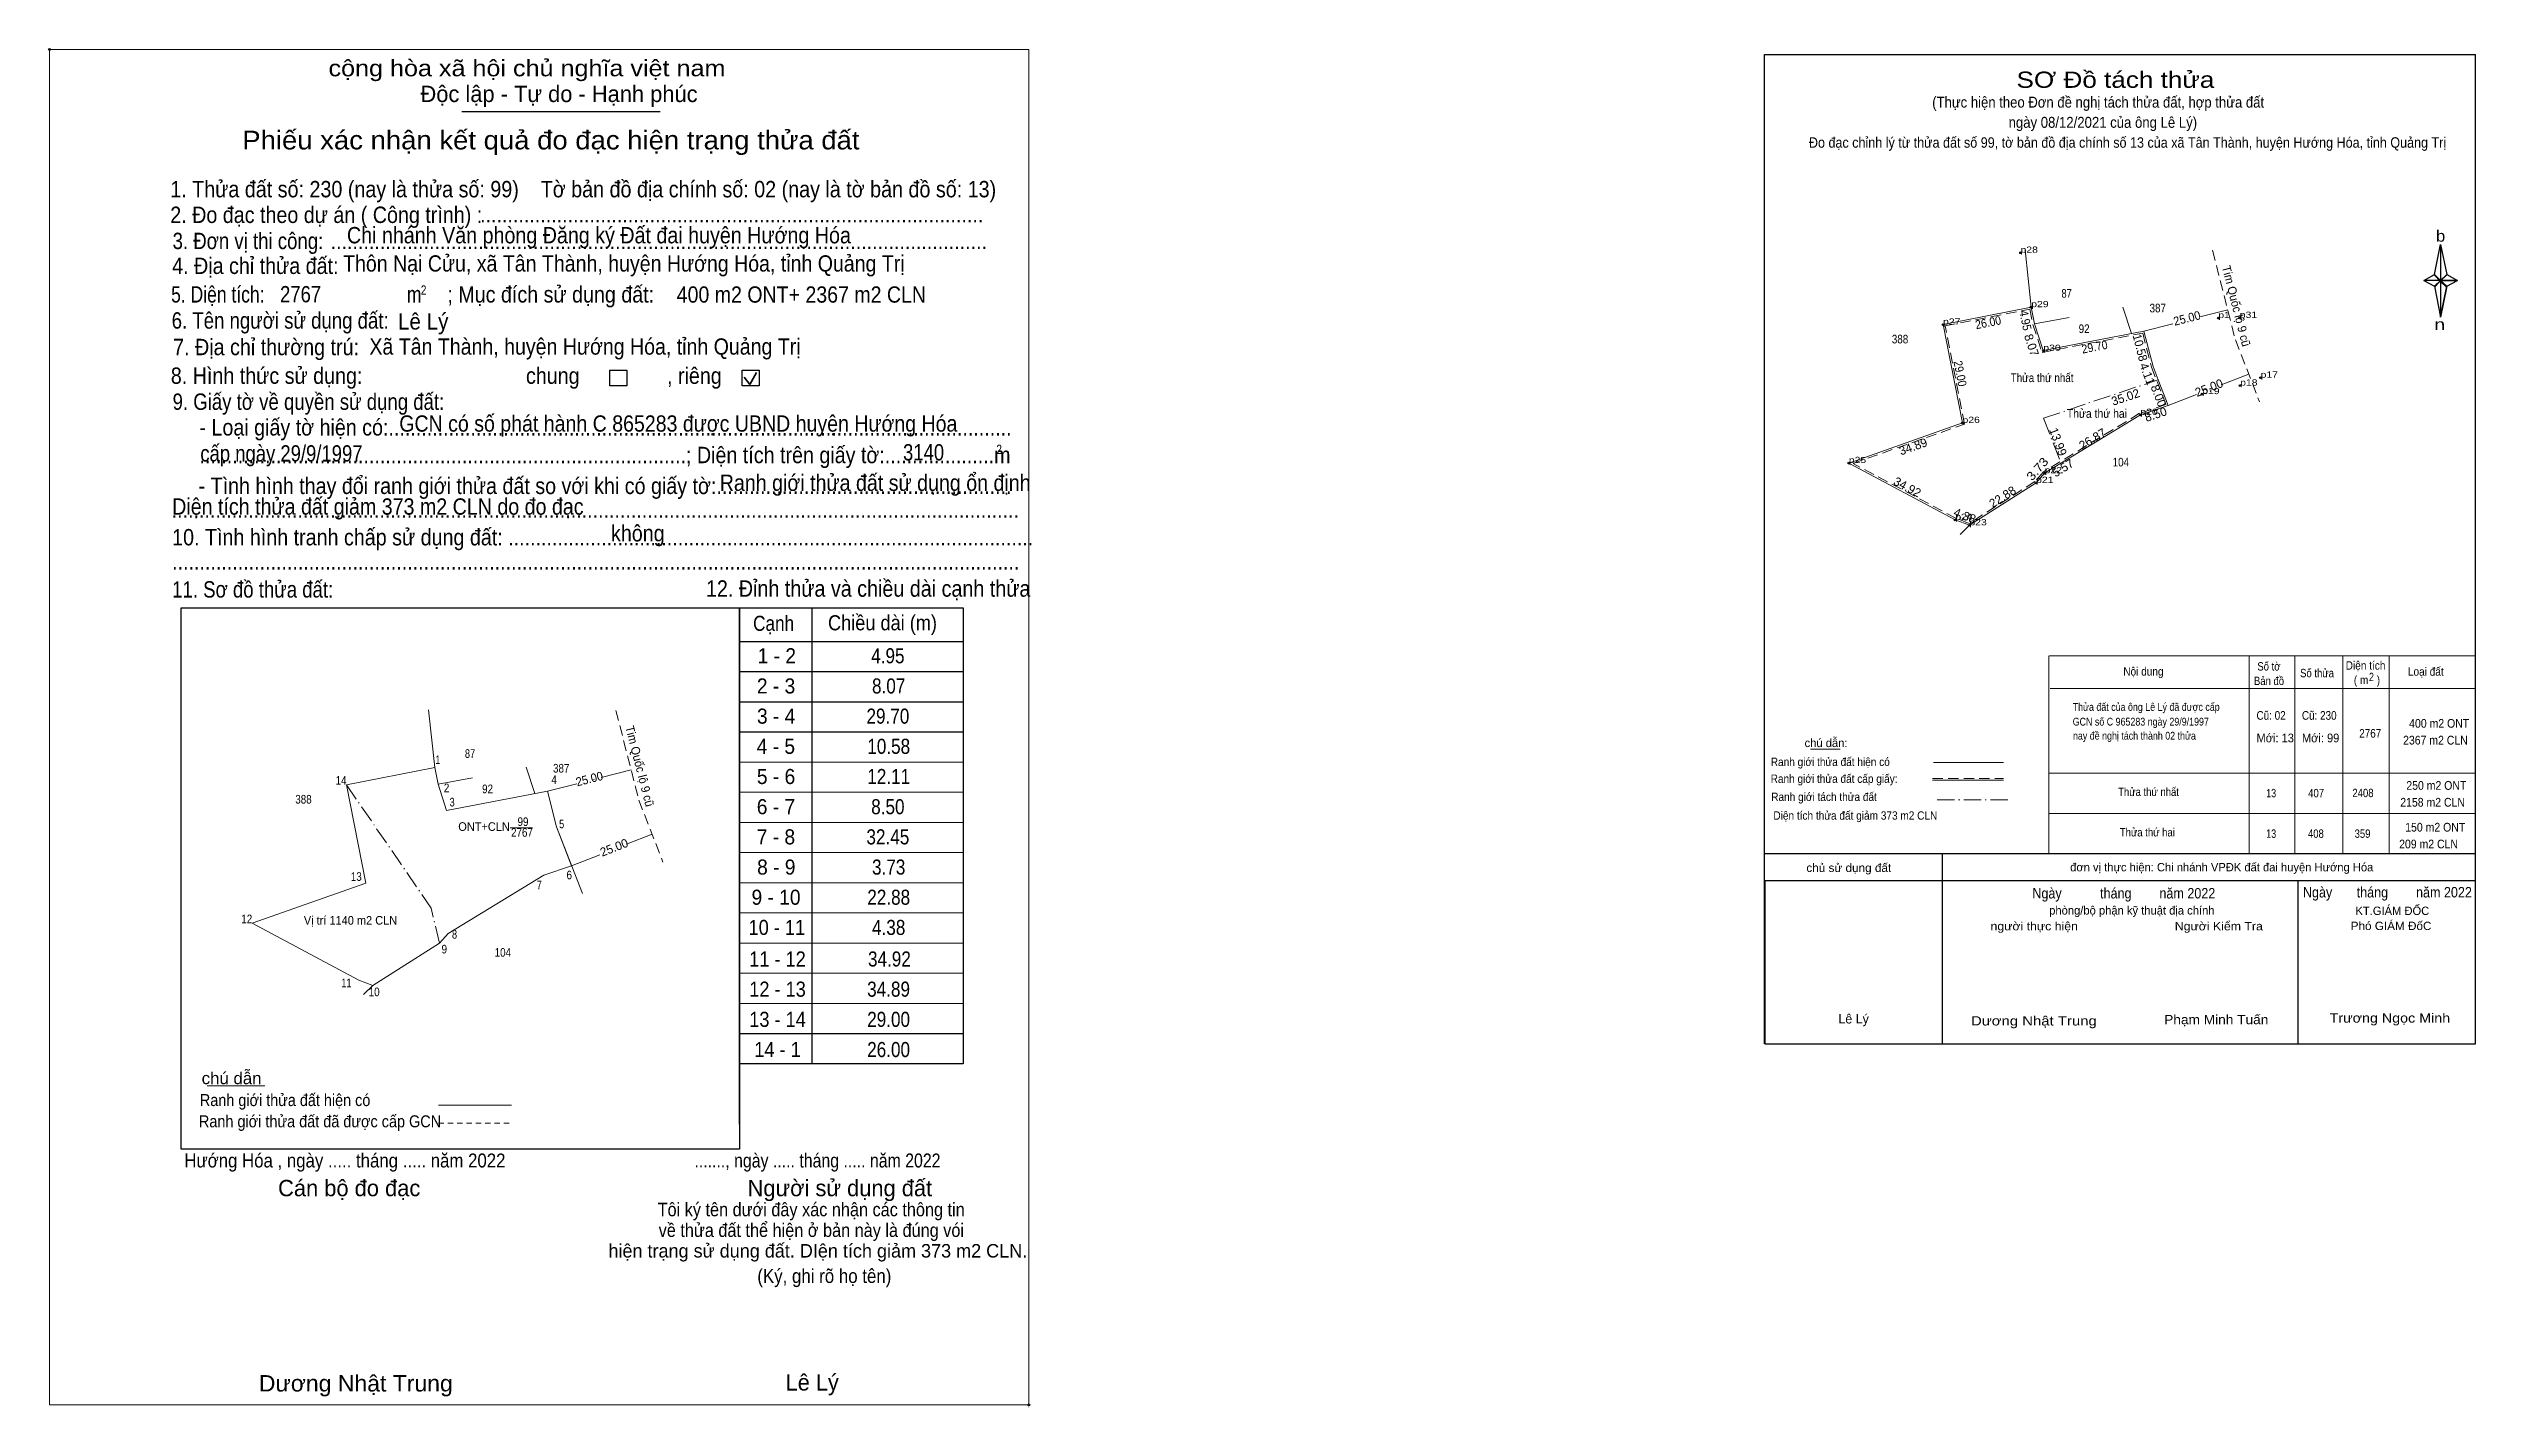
# Model space of a CAD drawing. Header units: metres. Extents: x 540146 to 540848, y 1835419 to 1835812.
import ezdxf
from ezdxf.enums import TextEntityAlignment as Align

# ---------------------------------------------------------------- set-up
doc = ezdxf.new("R2010")
doc.units = ezdxf.units.M
doc.header["$PDMODE"] = 32
doc.header["$PDSIZE"] = 0.5
for name, pattern in [('DOT_DASHED', [7.7, 5, -1.2, 0.3, -1.2]), ('MEDIUM_DASHED', [4.5, 3, -1.5]), ('SHORT_DASHED', [2.7, 1.5, -1.2])]:
    doc.linetypes.add(name, pattern=pattern)
for name, color, linetype, lineweight in [('1', 7, 'Continuous', 25), ('10', 7, 'Continuous', 13), ('17', 7, 'Continuous', 13), ('2', 7, 'Continuous', 25), ('30', 7, 'Continuous', 13), ('36', 7, 'Continuous', 13), ('50', 7, 'DOT_DASHED', 13), ('6', 7, 'Continuous', 13), ('63', 7, 'Continuous', 25)]:
    doc.layers.add(name, color=color, linetype=linetype, lineweight=lineweight)
for name, color, linetype in [('12', 7, 'Continuous'), ('25', 7, 'Continuous'), ('5', 7, 'Continuous'), ('7', 7, 'Continuous'), ('9', 7, 'Continuous')]:
    doc.layers.add(name, color=color, linetype=linetype)

msp = doc.modelspace()

# ---------------------------------------------------------------- linework, layer by layer
at = {"layer": '1'}
for p, q in [((540642.49, 1835524.52), (540642.49, 1835810.69)), ((540642.49, 1835810.69), (540848.21, 1835810.69)), ((540848.21, 1835524.52), (540848.21, 1835810.69)), ((540836.35, 1835746.98), (540838.13, 1835755.72)), ((540838.13, 1835755.72), (540838.13, 1835745.27)), ((540838.13, 1835755.72), (540839.92, 1835746.98)), ((540833.23, 1835745.27), (540836.35, 1835746.98)), ((540838, 1835745.07), (540836.35, 1835746.78)), ((540836.35, 1835743.4), (540838, 1835745.07)), ((540836.35, 1835743.6), (540838.13, 1835734.65)), ((540838, 1835745.07), (540839.79, 1835746.78)), ((540839.79, 1835743.4), (540838, 1835745.07)), ((540838.13, 1835745.27), (540838.13, 1835734.65)), ((540838.13, 1835745.27), (540843.04, 1835745.27)), ((540839.92, 1835743.6), (540838.13, 1835734.65)), ((540839.92, 1835743.6), (540843.04, 1835745.27)), ((540693.92, 1835579.44), (540693.92, 1835524.47)), ((540642.58, 1835571.78), (540642.58, 1835524.47)), ((540642.58, 1835571.78), (540848.21, 1835571.78)), ((540796.78, 1835571.78), (540796.78, 1835524.47))]:
    msp.add_line(p, q, dxfattribs=at)
at = {"layer": '1', "lineweight": 13}
for p, q in [((540724.79, 1835636.7), (540724.79, 1835579.44)), ((540724.95, 1835636.7), (540848.2, 1835636.7)), ((540782.74, 1835579.44), (540782.74, 1835636.7)), ((540795.9, 1835579.44), (540795.9, 1835636.7)), ((540809.83, 1835636.7), (540809.83, 1835579.44)), ((540823.2, 1835579.44), (540823.2, 1835636.7)), ((540848.2, 1835627.31), (540725.12, 1835627.31)), ((540655.78, 1835609.75), (540664.4, 1835609.75)), ((540848.2, 1835602.8), (540724.79, 1835602.8)), ((540848.2, 1835602.78), (540724.79, 1835602.78)), ((540848.2, 1835602.78), (540724.79, 1835602.78)), ((540848.2, 1835602.78), (540724.96, 1835602.78)), ((540848.2, 1835591.12), (540724.79, 1835591.12)), ((540848.2, 1835579.44), (540724.79, 1835579.44)), ((540848.2, 1835579.44), (540724.79, 1835579.44)), ((540848.2, 1835579.44), (540724.79, 1835579.44)), ((540848.2, 1835579.44), (540724.79, 1835579.44)), ((540848.2, 1835579.44), (540724.79, 1835579.44)), ((540848.2, 1835579.44), (540724.79, 1835579.44))]:
    msp.add_line(p, q, dxfattribs=at)
at = {"layer": '1'}
for points in [[(540836.35, 1835746.98), (540838.13, 1835755.72), (540838.13, 1835745.27)], [(540833.23, 1835745.27), (540836.35, 1835743.6), (540838.13, 1835745.27)], [(540838.13, 1835745.27), (540839.92, 1835746.98), (540843.04, 1835745.27)], [(540838.13, 1835745.27), (540838.13, 1835734.65), (540839.92, 1835743.6)]]:
    msp.add_lwpolyline(points, close=True, dxfattribs=at)
for points in [[(540836.35, 1835746.98), (540838.13, 1835745.27), (540839.92, 1835743.6)], [(540839.92, 1835746.98), (540838.13, 1835745.27), (540836.35, 1835743.6)], [(540839.79, 1835746.78), (540838, 1835745.07), (540836.35, 1835743.4)], [(540642.59, 1835524.46), (540848.21, 1835524.46), (540848.21, 1835660.74)]]:
    msp.add_lwpolyline(points, dxfattribs=at)
at = {"layer": '1', "linetype": 'MEDIUM_DASHED', "lineweight": 13}
msp.add_lwpolyline([(540719.27, 1835736.98), (540720.14, 1835732.58), (540722.78, 1835724.47), (540751.91, 1835730.08), (540754.42, 1835720.26), (540758.64, 1835709.44), (540751.03, 1835706.88), (540723.2, 1835689.93), (540720.74, 1835687.12), (540701.7, 1835675.03), (540697.88, 1835676.51), (540668.1, 1835692.39), (540700.34, 1835703.75), (540694.74, 1835732.14)], close=True, dxfattribs=at)
at = {"layer": '1', "lineweight": 13}
msp.add_lwpolyline([(540257.62, 1835604.47), (540258.58, 1835599.61), (540261.08, 1835591.94), (540290.24, 1835597.56), (540292.86, 1835587.31), (540297.26, 1835576.03), (540289.2, 1835573.32), (540261.49, 1835556.44), (540259.03, 1835553.64), (540239.72, 1835541.37), (540235.63, 1835542.95), (540204.82, 1835559.38), (540237.73, 1835570.98), (540232.11, 1835599.43)], close=True, dxfattribs=at)
at = {"layer": '10'}
for p, q in [((540719.66, 1835737.57), (540717.85, 1835754.17)), ((540694.15, 1835732.53), (540719.66, 1835737.57)), ((540720.62, 1835732.71), (540730.65, 1835734.55)), ((540776.5, 1835736.84), (540768.44, 1835734.78)), ((540699.77, 1835704.08), (540694.15, 1835732.53)), ((540720.62, 1835732.71), (540723.12, 1835725.04)), ((540760.6, 1835732.78), (540752.28, 1835730.66)), ((540754.9, 1835720.41), (540756.39, 1835716.58)), ((540756.39, 1835716.58), (540759.3, 1835709.13)), ((540782.59, 1835718.22), (540774.65, 1835715.12)), ((540767.45, 1835712.31), (540759.3, 1835709.13)), ((540699.77, 1835704.08), (540666.86, 1835692.48)), ((540701.76, 1835674.47), (540699.07, 1835671.85)), ((540257.62, 1835604.47), (540255.81, 1835621.07)), ((540232.11, 1835599.43), (540257.62, 1835604.47)), ((540258.58, 1835599.61), (540268.61, 1835601.45)), ((540303.84, 1835601.03), (540303.55, 1835600.96)), ((540314.46, 1835603.74), (540305.75, 1835601.52)), ((540691.11, 1835600.8), (540711.59, 1835600.8)), ((540691.37, 1835605.88), (540711.59, 1835605.88)), ((540237.73, 1835570.98), (540232.11, 1835599.43)), ((540258.58, 1835599.61), (540261.08, 1835591.94)), ((540298.77, 1835599.74), (540290.24, 1835597.56)), ((540279.47, 1835586.94), (540285.89, 1835586.94)), ((540292.86, 1835587.31), (540300.4, 1835567.99)), ((540309.96, 1835580.99), (540309.91, 1835580.97)), ((540320.55, 1835585.12), (540313.1, 1835582.21)), ((540305.38, 1835579.2), (540297.26, 1835576.03)), ((540237.73, 1835570.98), (540204.82, 1835559.38)), ((540239.72, 1835541.37), (540237.03, 1835538.75))]:
    msp.add_line(p, q, dxfattribs=at)
at = {"layer": '10', "linetype": 'DOT_DASHED'}
msp.add_line((540723.18, 1835705.47), (540728.29, 1835692.44), dxfattribs=at)
at = {"layer": '10', "linetype": 'MEDIUM_DASHED'}
msp.add_line((540691.11, 1835601.28), (540711.59, 1835601.28), dxfattribs=at)
for points in [[(540772.12, 1835754.02), (540778.73, 1835728.11), (540785.73, 1835710.18)], [(540310.08, 1835620.92), (540316.69, 1835595.01), (540323.69, 1835577.08)]]:
    msp.add_lwpolyline(points, dxfattribs=at)
at = {"layer": '17'}
msp.add_line((540191.75, 1835512.38), (540208.46, 1835512.38), dxfattribs=at)
at = {"layer": '2'}
for p, q in [((540265.51, 1835794.13), (540322.83, 1835794.13)), ((540184.23, 1835650.64), (540345.85, 1835650.64))]:
    msp.add_line(p, q, dxfattribs=at)
at = {"layer": '2', "lineweight": 35}
for p, q in [((540347.17, 1835717.3), (540348.78, 1835715.21)), ((540348.78, 1835715.21), (540350.74, 1835718.72))]:
    msp.add_line(p, q, dxfattribs=at)
at = {"layer": '2', "lineweight": 13}
msp.add_lwpolyline([(540146.12, 1835812.12), (540429.57, 1835812.12), (540429.57, 1835420.07), (540146.12, 1835420.07)], close=True, dxfattribs=at)
at = {"layer": '2'}
for points in [[(540308.31, 1835719.32), (540313.18, 1835719.32), (540313.18, 1835714.79), (540308.31, 1835714.79)], [(540346.61, 1835719.32), (540351.48, 1835719.32), (540351.48, 1835714.79), (540346.61, 1835714.79)]]:
    msp.add_lwpolyline(points, close=True, dxfattribs=at)
msp.add_lwpolyline([(540345.85, 1835494.04), (540184.23, 1835494.04), (540184.23, 1835650.64)], dxfattribs=at)
for p in [(540146.12, 1835812.12), (540429.57, 1835420.07)]:
    msp.add_point(p, dxfattribs=at)
at = {"layer": '30', "lineweight": 25}
for p, q in [((540345.85, 1835501.24), (540345.85, 1835650.65)), ((540345.85, 1835650.65), (540410.59, 1835650.65)), ((540366.8, 1835650.65), (540366.8, 1835518.69)), ((540410.59, 1835650.65), (540410.59, 1835518.69)), ((540345.85, 1835640.91), (540410.59, 1835640.91)), ((540345.85, 1835632.18), (540410.59, 1835632.18)), ((540345.85, 1835623.45), (540410.59, 1835623.45)), ((540345.85, 1835614.73), (540410.59, 1835614.73)), ((540410.59, 1835527.43), (540345.85, 1835527.43)), ((540410.59, 1835518.69), (540345.85, 1835518.69))]:
    msp.add_line(p, q, dxfattribs=at)
at = {"layer": '30'}
for p, q in [((540345.85, 1835606), (540410.59, 1835606)), ((540345.85, 1835597.27), (540410.59, 1835597.27)), ((540345.85, 1835588.54), (540410.59, 1835588.54)), ((540345.85, 1835579.81), (540410.59, 1835579.81)), ((540345.85, 1835571.08), (540410.59, 1835571.08)), ((540345.85, 1835562.35), (540410.59, 1835562.35)), ((540345.85, 1835553.62), (540410.59, 1835553.62)), ((540345.85, 1835544.89), (540410.59, 1835544.89)), ((540345.85, 1835536.16), (540410.59, 1835536.16)), ((540345.85, 1835527.42), (540410.59, 1835527.42)), ((540345.85, 1835518.69), (540410.59, 1835518.69))]:
    msp.add_line(p, q, dxfattribs=at)
at = {"layer": '36'}
for p, q in [((540720.62, 1835732.71), (540719.66, 1835737.57)), ((540746.14, 1835737.59), (540748.63, 1835729.96)), ((540752.28, 1835730.66), (540723.12, 1835725.04)), ((540754.9, 1835720.41), (540752.28, 1835730.66)), ((540759.3, 1835709.13), (540751.24, 1835706.42)), ((540258.58, 1835599.61), (540257.62, 1835604.47)), ((540284.1, 1835604.49), (540286.59, 1835596.86)), ((540290.24, 1835597.56), (540261.08, 1835591.94))]:
    msp.add_line(p, q, dxfattribs=at)
at = {"layer": '36', "linetype": 'DOT_DASHED'}
for p, q in [((540723.18, 1835705.47), (540756.39, 1835716.58)), ((540232.11, 1835599.43), (540256.56, 1835563.78)), ((540259.03, 1835553.64), (540256.56, 1835563.78))]:
    msp.add_line(p, q, dxfattribs=at)
at = {"layer": '36'}
for points in [[(540666.86, 1835692.48), (540697.67, 1835676.05), (540701.76, 1835674.47), (540721.07, 1835686.74), (540723.53, 1835689.54), (540751.24, 1835706.42)], [(540204.82, 1835559.38), (540235.63, 1835542.95), (540239.72, 1835541.37), (540259.03, 1835553.64), (540261.49, 1835556.44), (540289.2, 1835573.32), (540297.26, 1835576.03)]]:
    msp.add_lwpolyline(points, dxfattribs=at)
at = {"layer": '50'}
msp.add_line((540712.85, 1835595.04), (540691.38, 1835595.03), dxfattribs=at)
at = {"layer": '6'}
msp.add_line((540258.76, 1835506.75), (540279.88, 1835506.75), dxfattribs=at)
at = {"layer": '6', "linetype": 'SHORT_DASHED'}
msp.add_line((540258.76, 1835501.6), (540279.88, 1835501.6), dxfattribs=at)
at = {"layer": '63'}
for p, q in [((540345.85, 1835650.65), (540345.85, 1835494.04)), ((540848.2, 1835579.44), (540642.49, 1835579.44))]:
    msp.add_line(p, q, dxfattribs=at)
at = {"layer": '7'}
for p in [(540716.56, 1835753.31), (540719.66, 1835737.57), (540773.84, 1835734.42), (540780.01, 1835734.49), (540694.13, 1835732.51), (540723.15, 1835724.94), (540780.12, 1835714.9), (540786.03, 1835717.18), (540751.23, 1835706.41), (540769.12, 1835712.41), (540699.77, 1835704.07), (540666.86, 1835692.48), (540721.07, 1835686.74), (540723.53, 1835689.54), (540697.67, 1835676.05), (540701.76, 1835674.47)]:
    msp.add_point(p, dxfattribs=at)

# ---------------------------------------------------------------- texts
at = {"layer": '1'}
for s, height, width, p in [('SƠ Đồ tách thửa', 4.703, 1.2, (540744.015, 1835801.01)), ('Đo đạc chỉnh lý từ thửa đất số 99, tờ bản đồ địa chính số 13 của xã Tân Thành, huyện Hướng Hóa, tỉnh Quảng Trị', 3.02, 0.9, (540747.525, 1835783.69)), ('87', 2.5, 0.8, (540729.89, 1835740.31)), ('387', 2.5, 0.85, (540756.27, 1835736.06)), ('388', 2.5, 0.85, (540681.69, 1835727.09)), ('92', 2.5, 0.85, (540734.96, 1835730.08)), ('Thửa thứ nhất', 2.5, 0.85, (540722.8, 1835715.9)), ('Thửa thứ hai', 2.5, 0.9, (540738.66, 1835705.57)), ('Nội dung', 2.419, 0.9, (540752.12, 1835631.01)), ('Bản đồ', 2.419, 0.85, (540788.47, 1835628.27)), ('Số tờ', 2.419, 0.85, (540788.435, 1835632.47)), ('Số thửa', 2.419, 0.85, (540802.36, 1835630.53)), ('Diện tích', 2.419, 0.9, (540816.405, 1835632.73)), (' ( m   )', 2.419, 0.9, (540816.405, 1835628.53)), ('2', 2.419, 0.8, (540818.105, 1835629.41)), ('Loại đất', 2.419, 0.9, (540833.845, 1835630.97)), ('87', 2.5, 0.8, (540267.85, 1835607.21)), ('387', 2.5, 0.85, (540294.23, 1835602.96)), ('388', 2.5, 0.85, (540219.65, 1835593.99)), ('92', 2.5, 0.85, (540272.92, 1835596.98)), ('Thửa thứ nhất', 2.419, 0.85, (540753.605, 1835596.17)), ('2408', 2.42, 0.85, (540815.65, 1835595.85)), ('ONT+CLN', 2.5, 0.95, (540271.905, 1835586.09)), ('2767', 2.5, 0.85, (540282.875, 1835584.4)), ('99', 2.5, 0.85, (540283.175, 1835587.5)), ('Thửa thứ hai ', 2.42, 0.85, (540753.635, 1835584.49)), ('359', 2.42, 0.85, (540815.53, 1835584.09)), ('chủ sử dụng đất', 2.419, 1.05, (540666.855, 1835574.21)), ('Ngày           tháng        năm 2022', 3.02, 0.9, (540746.45, 1835566.55)), ('Ngày       tháng        năm 2022', 3.02, 0.9, (540822.725, 1835566.84)), ('Vị trí 1140 m2 CLN', 2.5, 0.95, (540233.26, 1835558.97)), ('người thực hiện', 2.419, 1.1, (540720.525, 1835557.33)), ('Người Kiểm Tra', 2.42, 1.1, (540773.945, 1835557.33)), ('Phó GIÁM ĐốC', 2.415, 1.05, (540823.79, 1835557.41))]:
    msp.add_text(s, height=height, dxfattribs=dict(at, width=width)).set_placement(p, align=Align.CENTER)
for s, width, p in [('b', 1.1, (540836.77, 1835756.51)), ('n', 1.3, (540836.27, 1835730.93))]:
    msp.add_text(s, height=3.292, dxfattribs=dict(at, width=width)).set_placement(p)
for s, height, p in [('chú dẫn:', 2.419, (540660.265, 1835610.33)), ('đơn vị thực hiện: Chi nhánh VPĐK đất đai huyện Hướng Hóa', 2.415, (540774.79, 1835574.39)), ('phòng/bộ phận kỹ thuật địa chính', 2.419, (540748.77, 1835561.89)), ('KT.GIÁM ĐỐC', 2.415, (540824.16, 1835561.77))]:
    msp.add_text(s, height=height, dxfattribs=at).set_placement(p, align=Align.CENTER)
msp.add_text('Lê Lý', height=2.69, dxfattribs=at).set_placement((540672.66, 1835530.39), align=Align.RIGHT)
for s, height, width, p in [('Dương Nhật Trung', 2.688, 1.2, (540738.62, 1835529.81)), ('Phạm Minh Tuấn', 2.69, 1.1, (540788.27, 1835530.17)), ('Trương Ngọc Minh', 2.688, 1.15, (540840.88, 1835530.63))]:
    msp.add_text(s, height=height, dxfattribs=dict(at, width=width)).set_placement(p, align=Align.RIGHT)
at = {"layer": '10', "width": 0.95}
for s, rotation, p in [('Tim Quốc lộ 9 cũ', 284.312, (540777.775, 1835737.604)), ('25.00', 14.314, (540765.026, 1835733.166)), ('Tim Quốc lộ 9 cũ', 284.312, (540315.734, 1835604.509)), ('25.00', 14.314, (540302.706, 1835599.936))]:
    msp.add_text(s, height=2.5, rotation=rotation, dxfattribs=at).set_placement(p, align=Align.CENTER)
at = {"layer": '10'}
for s, rotation, p in [('25.00', 21.321, (540771.546, 1835713.097)), ('13.99', 290.334, (540726.256, 1835698.199)), ('25.00', 21.321, (540309.996, 1835580.127))]:
    msp.add_text(s, height=2.5, rotation=rotation, dxfattribs=at).set_placement(p, align=Align.CENTER)
for s, height, width, p in [('1 - 2', 4.365, 0.95, (540356.635, 1835634.56)), ('4.95', 4.36, 0.85, (540388.77, 1835634.56)), ('2 - 3', 4.365, 0.95, (540356.41, 1835625.83)), ('8.07', 4.36, 0.85, (540389.005, 1835625.83)), ('3 - 4', 4.365, 0.95, (540356.44, 1835617.1)), ('29.70', 4.36, 0.85, (540388.78, 1835617.1)), ('4 - 5', 4.365, 0.95, (540356.36, 1835608.37)), ('10.58', 4.36, 0.85, (540389.01, 1835608.37)), ('5 - 6', 4.365, 0.95, (540356.41, 1835599.64)), ('12.11', 4.36, 0.85, (540389.005, 1835599.64)), ('Ranh giới thửa đất cấp giấy:', 2.419, 0.9, (540662.605, 1835599.97)), ('Ranh giới thửa đất hiện có', 2.419, 0.9, (540661.5, 1835604.85)), ('6 - 7', 4.365, 0.95, (540356.39, 1835590.91)), ('8.50', 4.36, 0.85, (540388.765, 1835590.91)), ('Ranh giới tách thửa đất', 2.419, 0.9, (540659.695, 1835594.73)), ('Diện tích thửa đất giảm 373 m2 CLN', 2.42, 0.9, (540668.75, 1835589.33)), ('7 - 8', 4.365, 0.95, (540356.38, 1835582.18)), ('32.45', 4.36, 0.85, (540388.765, 1835582.18)), ('8 - 9', 4.365, 0.95, (540356.48, 1835573.45)), ('3.73', 4.36, 0.85, (540389.005, 1835573.45)), ('9 - 10', 4.365, 0.95, (540356.41, 1835564.72)), ('22.88', 4.36, 0.85, (540389.01, 1835564.72)), ('10 - 11', 4.365, 0.9, (540356.64, 1835555.99)), ('4.38', 4.36, 0.85, (540389.005, 1835555.99)), ('11 - 12', 4.365, 0.9, (540356.835, 1835546.86)), ('34.92', 4.36, 0.85, (540389.215, 1835546.86)), ('12 - 13', 4.365, 0.9, (540356.84, 1835538.13)), ('34.89', 4.36, 0.85, (540388.975, 1835538.13)), ('13 - 14', 4.365, 0.9, (540356.84, 1835529.4)), ('29.00', 4.36, 0.85, (540388.98, 1835529.4)), ('14 - 1', 4.37, 0.9, (540356.84, 1835520.67)), ('26.00', 4.36, 0.85, (540388.98, 1835520.67))]:
    msp.add_text(s, height=height, dxfattribs=dict(at, width=width)).set_placement(p, align=Align.CENTER)
at = {"layer": '12'}
for s, width, p in [('p28', 1.25, (540716.56, 1835753.31)), ('p27', 1.25, (540694.13, 1835732.51)), ('p29', 1.25, (540719.66, 1835737.57)), ('p1', 1.2, (540773.84, 1835734.42)), ('p31', 1.25, (540780.01, 1835734.48)), ('p30', 1.25, (540723.15, 1835724.94)), ('p19', 1.25, (540769.12, 1835712.42)), ('p18', 1.25, (540780.12, 1835714.9)), ('p17', 1.25, (540786.03, 1835717.18)), ('p20', 1.25, (540751.24, 1835706.42)), ('p26', 1.25, (540699.77, 1835704.08)), ('p25', 1.25, (540666.86, 1835692.48)), ('p21', 1.25, (540721.07, 1835686.74)), ('p22', 1.25, (540723.53, 1835689.54)), ('p24', 1.25, (540697.67, 1835676.05)), ('p23', 1.25, (540701.76, 1835674.47))]:
    msp.add_text(s, height=1.8, dxfattribs=dict(at, width=width)).set_placement(p)
at = {"layer": '2'}
for s, height, width, p in [('cộng hòa xã hội chủ nghĩa việt nam', 4.731, 1.15, (540226.89, 1835804.35)), ('1. Thửa đất số: 230 (nay là thửa số: 99)    Tờ bản đồ địa chính số: 02 (nay là tờ bản đồ số: 13)', 4.74, 0.9, (540181.1, 1835769.34)), ('2. Đo đạc theo dự án ( Công trình) : ', 4.734, 0.9, (540181.1, 1835761.92)), ('............................................................................................', 4.734, 0.9, (540270.76, 1835762.08)), ('3. Đơn vị thi công:', 4.734, 0.85, (540181.77, 1835754.37)), ('Chi nhánh Văn phòng Đăng ký Đất đai huyện Hướng Hóa', 4.73, 0.9, (540232.23, 1835756.03)), ('4. Địa chỉ thửa đất:', 4.734, 0.9, (540181.64, 1835747.17)), ('........................................................................................................................', 4.734, 0.9, (540227.5, 1835754.37)), ('Thôn Nại Cửu, xã Tân Thành, huyện Hướng Hóa, tỉnh Quảng Trị', 4.7, 0.9, (540231.11, 1835747.87)), ('5. Diện tích:', 4.734, 0.8, (540181.35, 1835738.91)), ('2767', 4.7, 0.85, (540212.87, 1835738.98)), ('m', 4.731, 0.8, (540249.58, 1835738.91)), ('2', 2.703, 0.8, (540253.61, 1835741.18)), ('; Mục đích sử dụng đất:', 4.731, 0.9, (540261.29, 1835738.91)), ('400 m2 ONT+ 2367 m2 CLN', 4.7, 0.9, (540327.66, 1835738.88)), ('6. Tên người sử dụng đất:', 4.734, 0.85, (540181.51, 1835731.36)), ('Lê Lý', 4.7, 0.95, (540246.99, 1835731.1)), ('7. Địa chỉ thường trú:', 4.734, 0.9, (540181.93, 1835723.68)), ('Xã Tân Thành, huyện Hướng Hóa, tỉnh Quảng Trị', 4.7, 0.9, (540238.73, 1835723.84)), ('8. Hình thức sử dụng:', 4.734, 0.9, (540181.26, 1835715.39)), ('chung                , riêng', 4.731, 0.9, (540284.04, 1835715.39)), ('9. Giấy tờ về quyền sử dụng đất:', 4.734, 0.85, (540181.77, 1835707.87)), ('GCN có số phát hành C 865283 được UBND huyện Hướng Hóa ', 4.7, 0.9, (540247.37, 1835701.57)), ('     - Loại giấy tờ hiện có:..................................................................................................................', 4.731, 0.9, (540181.64, 1835700.45)), ('cấp ngày 29/9/1997', 4.7, 0.85, (540189.8, 1835692.93)), ('     .........................................................................................; Diện tích trên giấy tờ:....................m', 4.731, 0.9, (540181.64, 1835692.45)), ('3140', 4.7, 0.85, (540393.16, 1835693.25)), ('2', 2.703, 0.8, (540420.17, 1835695.1)), ('     - Tình hình thay đổi ranh giới thửa đất so với khi có giấy tờ:......................................................', 4.731, 0.9, (540181.39, 1835683.52)), ('Ranh giới thửa đất sử dụng ổn định', 4.72, 0.9, (540340.11, 1835684.42)), ('Diện tích thửa đất giảm 373 m2 CLN do đo đạc', 4.72, 0.9, (540181.65, 1835677.55)), ('...........................................................................................................................................................', 4.731, 0.9, (540181.51, 1835676.67)), ('10. Tình hình tranh chấp sử dụng đất: ................................................................................................', 4.734, 0.9, (540181.64, 1835668.67)), ('không', 4.731, 0.9, (540308.65, 1835669.82)), ('11. Sơ đồ thửa đất:', 4.734, 0.85, (540181.64, 1835653.57)), ('...........................................................................................................................................................', 4.731, 0.9, (540181.64, 1835661.66)), ('12. Đỉnh thửa và chiều dài cạnh thửa', 4.74, 0.9, (540336.12, 1835653.82)), ('Hướng Hóa , ngày ..... tháng ..... năm 2022', 4.04, 0.9, (540185.16, 1835488.74)), ('......., ngày ..... tháng ..... năm 2022', 4.04, 0.85, (540332.78, 1835488.74)), ('(Ký, ghi rõ họ tên)', 4.055, 0.9, (540350.99, 1835455.33)), ('Dương Nhật Trung', 4.736, 1.05, (540206.73, 1835423.94))]:
    msp.add_text(s, height=height, dxfattribs=dict(at, width=width)).set_placement(p)
for s, height, p in [('Độc lập - Tự do - Hạnh phúc', 4.731, (540253.51, 1835796.9)), ('Cán bộ đo đạc', 4.731, (540212.3, 1835480.42)), ('Người sử dụng đất', 4.731, (540348.17, 1835480.42)), ('Lê Lý', 4.7, (540359.19, 1835424.22))]:
    msp.add_text(s, height=height, dxfattribs=at).set_placement(p)
for s, height, width, p in [('Phiếu xác nhận kết quả đo đạc hiện trạng thửa đất', 5.406, 1.1, (540291.25, 1835783.2)), ('Tôi ký tên dưới đây xác nhận các thông tin', 3.909, 0.9, (540366.575, 1835474.62)), ('về thửa đất thể hiện ở bản này là đúng vói', 3.909, 0.9, (540366.625, 1835468.64))]:
    msp.add_text(s, height=height, dxfattribs=dict(at, width=width)).set_placement(p, align=Align.CENTER)
for s, height, p in [('hiện trạng sử dụng đất. DIện tích giảm 373 m2 CLN.', 3.9, (540368.5, 1835462.69)), ('.', 1.352, (540429.539, 1835419.33))]:
    msp.add_text(s, height=height, dxfattribs=at).set_placement(p, align=Align.CENTER)
at = {"layer": '25', "width": 0.85}
for p in [(540745.595, 1835691.5), (540277.345, 1835549.7)]:
    msp.add_text('104', height=2.5, dxfattribs=at).set_placement(p, align=Align.CENTER)
at = {"layer": '30'}
for s, width, p in [('Cạnh', 0.85, (540349.77, 1835643.95)), ('Chiều dài (m)', 0.9, (540371.45, 1835644.1))]:
    msp.add_text(s, height=4.365, dxfattribs=dict(at, width=width)).set_placement(p)
at = {"layer": '36', "width": 0.9}
for s, height, p in [('(Thực hiện theo Đơn đề nghị tách thửa đất, hợp thửa đất ', 3.15, (540739.545, 1835795.29)), ('ngày 08/12/2021 của ông Lê Lý)', 3.16, (540740.38, 1835789.45))]:
    msp.add_text(s, height=height, dxfattribs=at).set_placement(p, align=Align.CENTER)
at = {"layer": '36'}
msp.add_text('35.02', height=2.5, rotation=18.502, dxfattribs=at).set_placement((540747.328, 1835710.364), align=Align.CENTER)
at = {"layer": '5', "width": 0.8}
for p in [(540789.09, 1835595.81), (540789.09, 1835584.09)]:
    msp.add_text('13', height=2.42, dxfattribs=at).set_placement(p, align=Align.CENTER)
at = {"layer": '6'}
for s, height, width, p in [('Thửa đất của ông Lê Lý đã được cấp', 2.26, 0.85, (540731.65, 1835620.81)), ('GCN số C 965283 ngày 29/9/1997', 2.26, 0.85, (540731.65, 1835616.55)), ('nay đề nghị tách thành 02 thửa', 2.26, 0.85, (540731.73, 1835612.49)), ('Cũ: 02', 2.52, 0.85, (540784.85, 1835618.23)), ('Cũ: 230', 2.52, 0.85, (540797.99, 1835618.23)), ('2767', 2.52, 0.85, (540814.57, 1835613.05)), ('400 m2 ONT', 2.52, 0.9, (540829.03, 1835615.93)), ('Mới: 13', 2.52, 0.95, (540784.85, 1835611.71)), ('Mới: 99', 2.52, 0.95, (540797.99, 1835611.71)), ('2367 m2 CLN', 2.52, 0.9, (540827.27, 1835611.07)), ('2158 m2 CLN', 2.52, 0.9, (540826.45, 1835593.11)), ('250 m2 ONT', 2.52, 0.9, (540828.21, 1835597.97)), ('150 m2 ONT', 2.52, 0.9, (540827.89, 1835585.89)), ('209 m2 CLN', 2.52, 0.9, (540826.13, 1835581.03)), ('chú dẫn', 3.464, 1.05, (540190.19, 1835512.83)), ('Ranh giới thửa đất hiện có ', 3.464, 0.9, (540189.67, 1835506.5)), ('Ranh giới thửa đất đã được cấp GCN', 3.473, 0.9, (540189.39, 1835500.35))]:
    msp.add_text(s, height=height, dxfattribs=dict(at, width=width)).set_placement(p)
at = {"layer": '63'}
for s, rotation, width, p in [('26.00', 11.176, 0.9, (540707.423, 1835731.911)), ('4.95', 281.174, 0.9, (540716.774, 1835733.502)), ('29.70', 10.909, 0.9, (540738.228, 1835724.852)), ('10.58', 284.338, 0.95, (540749.956, 1835725.55)), ('29.00', 281.174, 0.9, (540697.861, 1835718.137)), ('3.73', 48.698, 1.15, (540722.379, 1835689.96))]:
    msp.add_text(s, height=2.5, rotation=rotation, dxfattribs=dict(at, width=width)).set_placement(p, align=Align.CENTER)
for s, rotation, p in [('8.07', 288.053, (540718.555, 1835726.217)), ('4.11', 291.309, (540752.079, 1835717.824)), ('8.00', 291.309, (540755.33, 1835711.504)), ('8.50', 18.584, (540756.067, 1835705.391)), ('34.89', 19.416, (540685.889, 1835696.076)), ('26.87', 31.348, (540738.035, 1835698.383)), ('5.57', 31.348, (540729.46, 1835689.989)), ('34.92', 331.93, (540683.207, 1835684.441)), ('22.88', 32.433, (540712.03, 1835681.671)), ('4.38', 338.878, (540699.985, 1835676.118))]:
    msp.add_text(s, height=2.5, rotation=rotation, dxfattribs=at).set_placement(p, align=Align.CENTER)
for s, width, p in [(' 1', 0.75, (540259.22, 1835605.41)), (' 14', 0.85, (540232.11, 1835599.43)), (' 4', 0.85, (540292.96, 1835599.63)), (' 2', 0.85, (540261.86, 1835597.27)), (' 3', 0.8, (540263.42, 1835593.16)), (' 5', 0.8, (540295.11, 1835586.84)), (' 13', 0.85, (540236.51, 1835571.63)), (' 6', 0.85, (540297.36, 1835572.09)), (' 7', 0.8, (540288.64, 1835569.19)), (' 12', 0.85, (540204.82, 1835559.38)), (' 9', 0.85, (540261.19, 1835550.64)), (' 8', 0.8, (540264.11, 1835554.93)), (' 11', 0.8, (540233.57, 1835540.88)), (' 10', 0.85, (540241.69, 1835538.27))]:
    msp.add_text(s, height=2.5, dxfattribs=dict(at, width=width)).set_placement(p, align=Align.RIGHT)
at = {"layer": '9', "width": 0.85}
for s, p in [('407', (540802.1, 1835595.81)), ('408', (540802.03, 1835584.09))]:
    msp.add_text(s, height=2.42, dxfattribs=at).set_placement(p, align=Align.CENTER)

doc.saveas('drawing.dxf')
